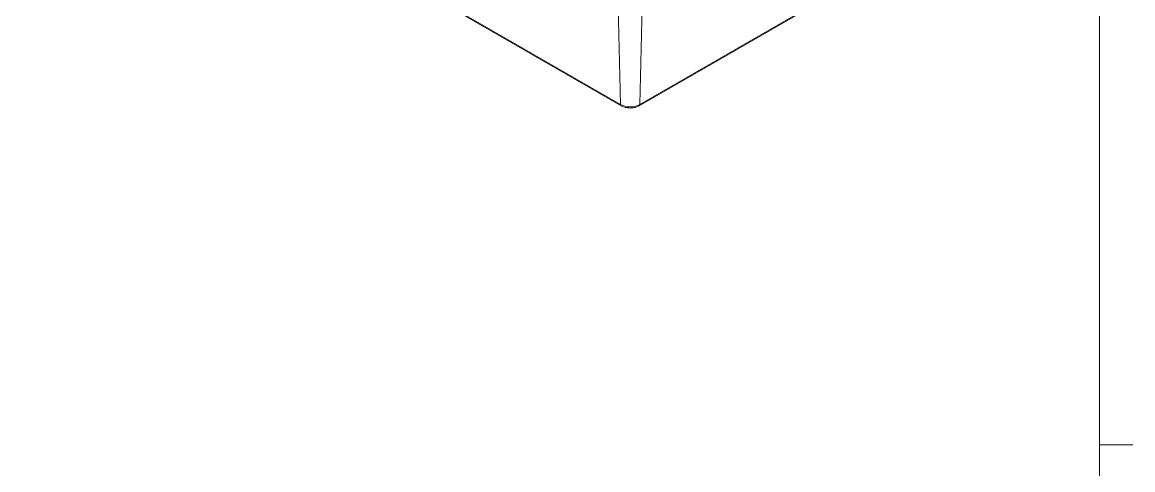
# Model space of a CAD drawing. Header units: millimetres. Extents: x 25 to 1372, y 25 to 1055.
# Drawn here: x 920.7 to 1372.5, y 529.6 to 711.8 of the extents above; entities that cross this region are included whole.
import ezdxf

# ---------------------------------------------------------------- set-up
doc = ezdxf.new("R2010")
doc.units = ezdxf.units.MM
doc.header["$LTSCALE"] = 5
for name, color, linetype, lineweight in [('Sketch Geometry (ANSI)', 7, 'Continuous', 9), ('Visible (ANSI)', 7, 'Continuous', 9), ('Visible Narrow (ANSI)', 7, 'Continuous', 9)]:
    doc.layers.add(name, color=color, linetype=linetype, lineweight=lineweight)

# ---------------------------------------------------------------- blocks, each defined once
blk = doc.blocks.new('Borders Default Border')
at = {"layer": 'Sketch Geometry (ANSI)'}
blk.add_line((271.78, 107.95), (274.496, 107.95), dxfattribs=at)
at = {"layer": 'Sketch Geometry (ANSI)', "flags": 128}
blk.add_lwpolyline([(7.62, 7.62), (7.62, 208.28), (271.78, 208.28), (271.78, 7.62), (7.62, 7.62)], dxfattribs=at)

msp = doc.modelspace()

# ---------------------------------------------------------------- linework, layer by layer
at = {"layer": 'Visible (ANSI)'}
for p, q in [((995.191, 775.422), (1164.331, 677.77)), ((1296.153, 749.601), (1171.738, 677.77))]:
    msp.add_line(p, q, dxfattribs=at)
msp.add_open_spline([(1164.331, 677.77), (1164.749, 677.528), (1165.211, 677.337), (1166.191, 677.048), (1166.709, 676.952), (1167.765, 676.855), (1168.303, 676.855), (1169.359, 676.952), (1169.877, 677.048), (1170.858, 677.337), (1171.32, 677.528), (1171.738, 677.77)], degree=3, knots=[1.5707963, 1.5707963, 1.5707963, 1.5707963, 1.8849556, 1.8849556, 2.1991149, 2.1991149, 2.5132741, 2.5132741, 2.8274334, 2.8274334, 3.1415927, 3.1415927, 3.1415927, 3.1415927], dxfattribs=at)
at = {"layer": 'Visible Narrow (ANSI)'}
for p, q in [((994.953, 775.925), (1164.093, 678.272)), ((1171.976, 678.272), (1296.391, 750.103)), ((1164.093, 678.272), (1163.177, 718.143)), ((1171.976, 678.272), (1172.892, 718.143))]:
    msp.add_line(p, q, dxfattribs=at)
for centre, major_axis, start_param, end_param in [((1168.034, 680.547), (-5.574, 0), 0.7853982, 2.3561945), ((1164.906, 678.765), (-0.575, -0.996), 5.5239671, 6.2831853), ((1171.163, 678.765), (0.575, -0.996), 0, 0.7592182)]:
    msp.add_ellipse(centre, major_axis=major_axis, ratio=0.5773503, start_param=start_param, end_param=end_param, dxfattribs=at)

# ---------------------------------------------------------------- block references
at = {"xscale": 5, "yscale": 5, "zscale": 5}
msp.add_blockref('Borders Default Border', (0, 0), dxfattribs=at)

doc.saveas('drawing.dxf')
